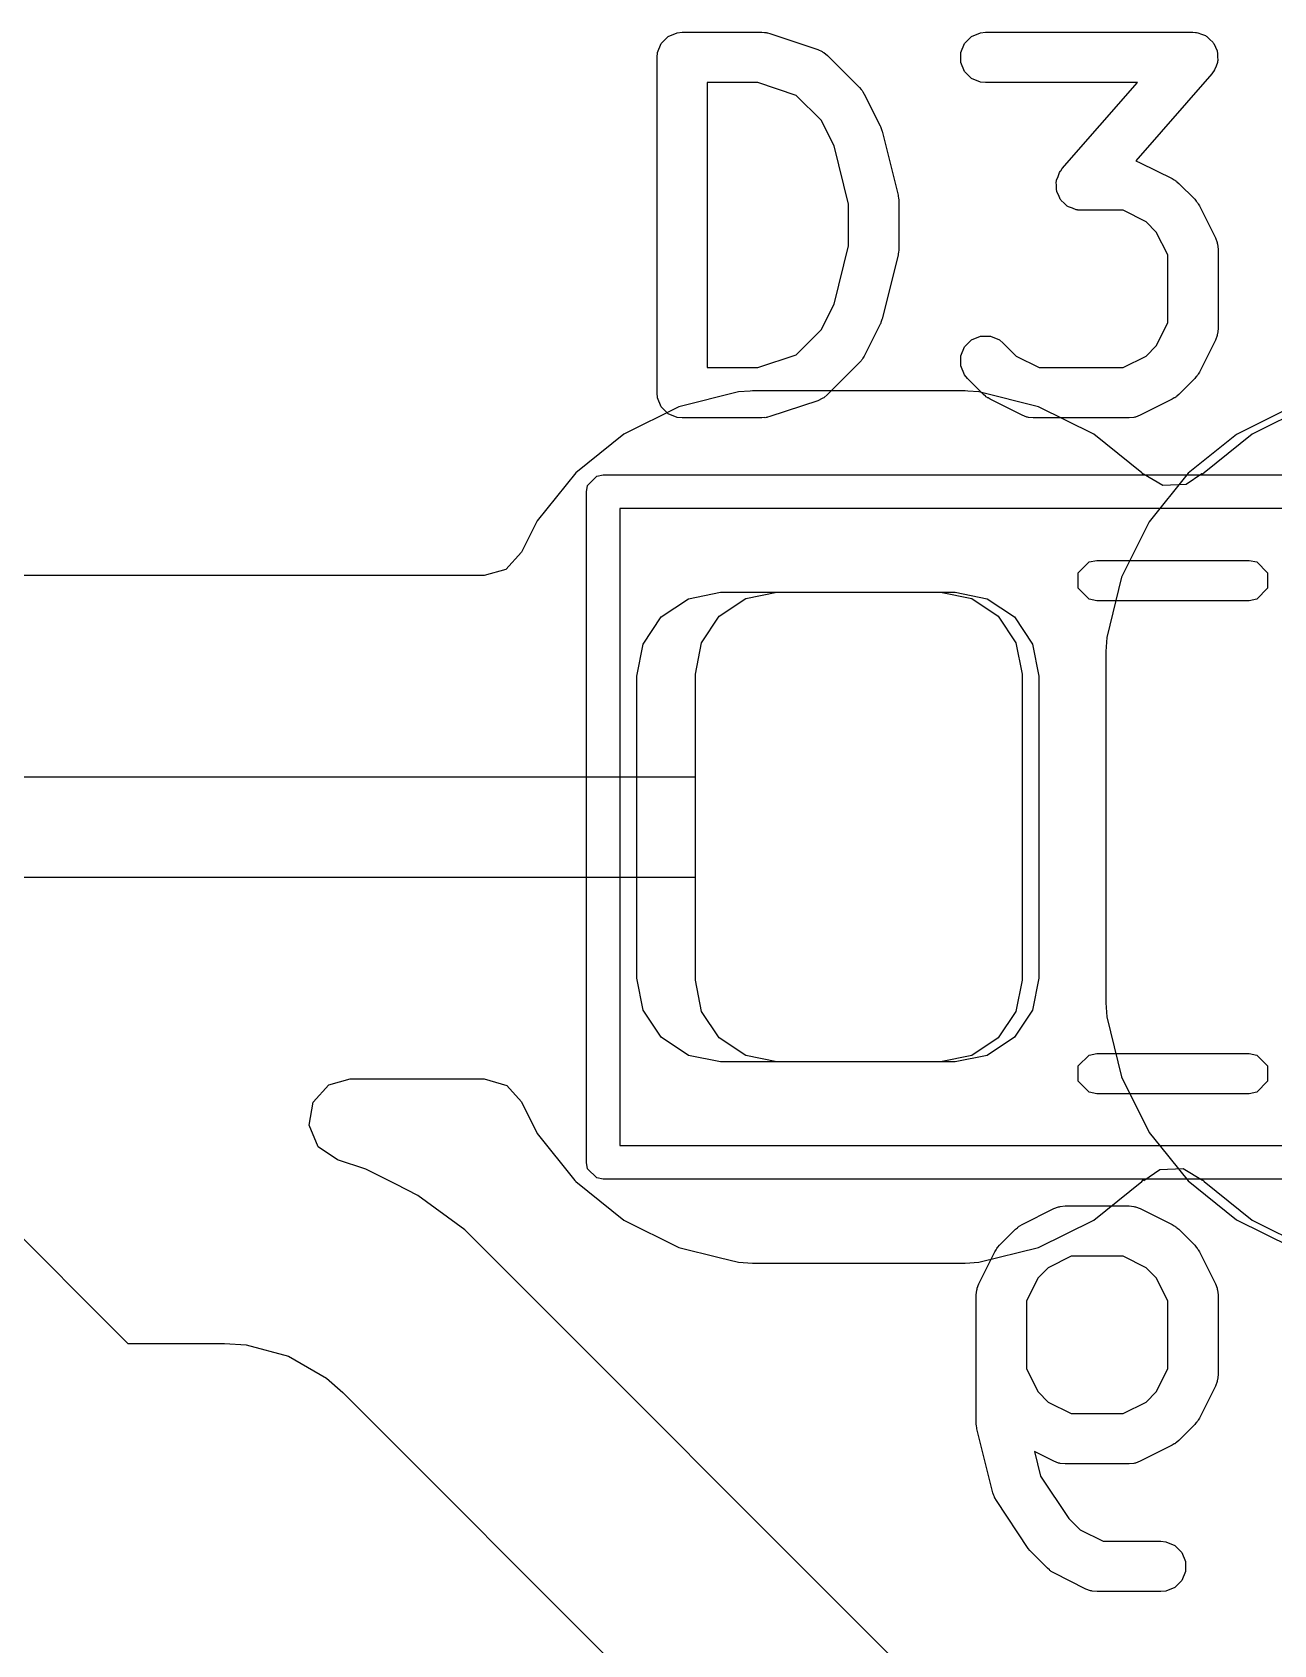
# Model space of a CAD drawing. Header units: inches. Extents: x 1.3 to 5.24, y -7.03 to -1.12.
# Drawn here: x 3.601 to 3.7469, y -2.2728 to -2.0835 of the extents above; entities that cross this region are included whole.
import ezdxf

# ---------------------------------------------------------------- set-up
doc = ezdxf.new("R2010")
doc.units = ezdxf.units.IN
doc.header["$MEASUREMENT"] = 0
for name, color, linetype, true_color in [('B.Cu', 153, 'CONTINUOUS', 0x4d7fc4), ('B.Mask', 4, 'CONTINUOUS', 0x02ffee), ('B.Paste', 132, 'CONTINUOUS', 0x00c2c2), ('B.Silkscreen', 31, 'CONTINUOUS', 0xe8b2a7), ('F.Cu', 13, 'CONTINUOUS', 0xc83434), ('F.Mask', 201, 'CONTINUOUS', 0xd864ff), ('F.Paste', 253, 'CONTINUOUS', 0xb4a09a), ('F.Silkscreen', 41, 'CONTINUOUS', 0xf2eda1)]:
    doc.layers.add(name, color=color, linetype=linetype, true_color=true_color)

msp = doc.modelspace()

# ---------------------------------------------------------------- linework, layer by layer
at = {"layer": 'B.Cu', "linetype": 'CONTINUOUS'}
for p, q in [((3.74901, -2.12744), (3.74249, -2.13068)), ((3.74249, -2.13068), (3.73681, -2.13524)), ((3.73681, -2.13524), (3.73225, -2.14092)), ((3.73225, -2.14092), (3.72901, -2.14744)), ((3.72901, -2.14744), (3.72726, -2.15451)), ((3.72901, -2.14744), (3.72901, -2.14744)), ((3.72726, -2.15451), (3.72715, -2.15614)), ((3.72715, -2.15614), (3.72715, -2.1974)), ((3.72715, -2.1974), (3.72726, -2.19904)), ((3.72726, -2.19904), (3.72901, -2.2061)), ((3.72901, -2.2061), (3.72901, -2.2061)), ((3.72901, -2.2061), (3.73225, -2.21263)), ((3.73225, -2.21263), (3.73225, -2.21263)), ((3.73225, -2.21263), (3.73225, -2.21263)), ((3.73225, -2.21263), (3.73358, -2.21428)), ((3.73358, -2.21428), (3.73681, -2.2183)), ((3.73681, -2.2183), (3.73887, -2.21996)), ((3.73887, -2.21996), (3.74249, -2.22287)), ((3.74249, -2.22287), (3.74901, -2.2261))]:
    msp.add_line(p, q, dxfattribs=at)
at = {"layer": 'B.Mask', "linetype": 'CONTINUOUS'}
for p, q in [((3.67493, -2.1521), (3.67812, -2.14996)), ((3.67812, -2.14996), (3.68189, -2.14921)), ((3.68189, -2.14921), (3.70945, -2.14921)), ((3.70945, -2.14921), (3.71322, -2.14996)), ((3.71322, -2.14996), (3.71641, -2.1521)), ((3.6728, -2.15529), (3.67493, -2.1521)), ((3.71641, -2.1521), (3.71854, -2.15529)), ((3.67205, -2.15906), (3.6728, -2.15529)), ((3.71854, -2.15529), (3.71929, -2.15906)), ((3.67205, -2.19449), (3.67205, -2.15906)), ((3.71929, -2.15906), (3.71929, -2.19449)), ((3.6728, -2.19825), (3.67205, -2.19449)), ((3.71929, -2.19449), (3.71854, -2.19825)), ((3.67493, -2.20145), (3.6728, -2.19825)), ((3.71854, -2.19825), (3.71641, -2.20145)), ((3.67812, -2.20358), (3.67493, -2.20145)), ((3.71641, -2.20145), (3.71322, -2.20358)), ((3.68189, -2.20433), (3.67812, -2.20358)), ((3.70945, -2.20433), (3.68189, -2.20433)), ((3.71322, -2.20358), (3.70945, -2.20433))]:
    msp.add_line(p, q, dxfattribs=at)
at = {"layer": 'B.Paste', "linetype": 'CONTINUOUS'}
for p, q in [((3.67493, -2.1521), (3.67812, -2.14996)), ((3.67812, -2.14996), (3.68189, -2.14921)), ((3.68189, -2.14921), (3.70945, -2.14921)), ((3.70945, -2.14921), (3.71322, -2.14996)), ((3.71322, -2.14996), (3.71641, -2.1521)), ((3.6728, -2.15529), (3.67493, -2.1521)), ((3.71641, -2.1521), (3.71854, -2.15529)), ((3.67205, -2.15906), (3.6728, -2.15529)), ((3.71854, -2.15529), (3.71929, -2.15906)), ((3.67205, -2.19449), (3.67205, -2.15906)), ((3.71929, -2.15906), (3.71929, -2.19449)), ((3.6728, -2.19825), (3.67205, -2.19449)), ((3.71929, -2.19449), (3.71854, -2.19825)), ((3.67493, -2.20145), (3.6728, -2.19825)), ((3.71854, -2.19825), (3.71641, -2.20145)), ((3.67812, -2.20358), (3.67493, -2.20145)), ((3.71641, -2.20145), (3.71322, -2.20358)), ((3.68189, -2.20433), (3.67812, -2.20358)), ((3.70945, -2.20433), (3.68189, -2.20433)), ((3.71322, -2.20358), (3.70945, -2.20433))]:
    msp.add_line(p, q, dxfattribs=at)
at = {"layer": 'B.Silkscreen', "linetype": 'CONTINUOUS'}
for p, q in [((3.72392, -2.14693), (3.7252, -2.14565)), ((3.7252, -2.14565), (3.7261, -2.14547)), ((3.7261, -2.14547), (3.74398, -2.14547)), ((3.74398, -2.14547), (3.74488, -2.14565)), ((3.74488, -2.14565), (3.74616, -2.14693)), ((3.72392, -2.14874), (3.72392, -2.14693)), ((3.74616, -2.14693), (3.74616, -2.14874)), ((3.7252, -2.15002), (3.72392, -2.14874)), ((3.7261, -2.1502), (3.7252, -2.15002)), ((3.74398, -2.1502), (3.7261, -2.1502)), ((3.74488, -2.15002), (3.74398, -2.1502)), ((3.74616, -2.14874), (3.74488, -2.15002)), ((3.72392, -2.2048), (3.7252, -2.20353)), ((3.7252, -2.20353), (3.7261, -2.20335)), ((3.7261, -2.20335), (3.74398, -2.20335)), ((3.74398, -2.20335), (3.74488, -2.20353)), ((3.74488, -2.20353), (3.74616, -2.2048)), ((3.72392, -2.20661), (3.72392, -2.2048)), ((3.74616, -2.2048), (3.74616, -2.20661)), ((3.7252, -2.20789), (3.72392, -2.20661)), ((3.74616, -2.20661), (3.74488, -2.20789)), ((3.7261, -2.20807), (3.7252, -2.20789)), ((3.74398, -2.20807), (3.7261, -2.20807)), ((3.74488, -2.20789), (3.74398, -2.20807)), ((3.71731, -2.22344), (3.72106, -2.22156)), ((3.72106, -2.22156), (3.7216, -2.22136)), ((3.7216, -2.22136), (3.72171, -2.22135)), ((3.72171, -2.22135), (3.72181, -2.22131)), ((3.72181, -2.22131), (3.72238, -2.22125)), ((3.72238, -2.22125), (3.72988, -2.22125)), ((3.72988, -2.22125), (3.73046, -2.22131)), ((3.73046, -2.22131), (3.73056, -2.22135)), ((3.73056, -2.22135), (3.73066, -2.22136)), ((3.73066, -2.22136), (3.7312, -2.22156)), ((3.7312, -2.22156), (3.73495, -2.22344)), ((3.71467, -2.22587), (3.71655, -2.22399)), ((3.71655, -2.22399), (3.71677, -2.22381)), ((3.71677, -2.22381), (3.71682, -2.22375)), ((3.71682, -2.22375), (3.71691, -2.22369)), ((3.71691, -2.22369), (3.71699, -2.22363)), ((3.71699, -2.22363), (3.71707, -2.2236)), ((3.71707, -2.2236), (3.71731, -2.22344)), ((3.73495, -2.22344), (3.7352, -2.2236)), ((3.7352, -2.2236), (3.73527, -2.22363)), ((3.73527, -2.22363), (3.73535, -2.22369)), ((3.73535, -2.22369), (3.73544, -2.22375)), ((3.73544, -2.22375), (3.73549, -2.22381)), ((3.73549, -2.22381), (3.73572, -2.22399)), ((3.73572, -2.22399), (3.7376, -2.22587)), ((3.71431, -2.22631), (3.71437, -2.22623)), ((3.71437, -2.22623), (3.71443, -2.22614)), ((3.71443, -2.22614), (3.71449, -2.22609)), ((3.71449, -2.22609), (3.71467, -2.22587)), ((3.7376, -2.22587), (3.73778, -2.22609)), ((3.73778, -2.22609), (3.73784, -2.22614)), ((3.73784, -2.22614), (3.7379, -2.22623)), ((3.7379, -2.22623), (3.73796, -2.22631)), ((3.71224, -2.23038), (3.71412, -2.22663)), ((3.71412, -2.22663), (3.71428, -2.22639)), ((3.71428, -2.22639), (3.71431, -2.22631)), ((3.72308, -2.22716), (3.72038, -2.22851)), ((3.72919, -2.22716), (3.72308, -2.22716)), ((3.73188, -2.22851), (3.72919, -2.22716)), ((3.73796, -2.22631), (3.73799, -2.22639)), ((3.73799, -2.22639), (3.73815, -2.22663)), ((3.73815, -2.22663), (3.74002, -2.23038)), ((3.71919, -2.2297), (3.71784, -2.2324)), ((3.72038, -2.22851), (3.71919, -2.2297)), ((3.73308, -2.2297), (3.73188, -2.22851)), ((3.73443, -2.2324), (3.73308, -2.2297)), ((3.71193, -2.2317), (3.71199, -2.23113)), ((3.71193, -2.2467), (3.71193, -2.2317)), ((3.71199, -2.23113), (3.71203, -2.23103)), ((3.71203, -2.23103), (3.71204, -2.23092)), ((3.71204, -2.23092), (3.71224, -2.23038)), ((3.74002, -2.23038), (3.74023, -2.23092)), ((3.74023, -2.23092), (3.74024, -2.23103)), ((3.74024, -2.23103), (3.74028, -2.23113)), ((3.74028, -2.23113), (3.74034, -2.2317)), ((3.74034, -2.2317), (3.74034, -2.24108)), ((3.71784, -2.2324), (3.71784, -2.24038)), ((3.73443, -2.24038), (3.73443, -2.2324)), ((3.71784, -2.24038), (3.71919, -2.24308)), ((3.73308, -2.24308), (3.73443, -2.24038)), ((3.74034, -2.24108), (3.74028, -2.24165)), ((3.71919, -2.24308), (3.72038, -2.24428)), ((3.73188, -2.24428), (3.73308, -2.24308)), ((3.74002, -2.2424), (3.73815, -2.24615)), ((3.74023, -2.24186), (3.74002, -2.2424)), ((3.74024, -2.24175), (3.74023, -2.24186)), ((3.74028, -2.24165), (3.74024, -2.24175)), ((3.72038, -2.24428), (3.72308, -2.24562)), ((3.72919, -2.24562), (3.73188, -2.24428)), ((3.71194, -2.2468), (3.71193, -2.2467)), ((3.71194, -2.24685), (3.71194, -2.2468)), ((3.71197, -2.24706), (3.71194, -2.24685)), ((3.71199, -2.24728), (3.71197, -2.24706)), ((3.72308, -2.24562), (3.72919, -2.24562)), ((3.7376, -2.24692), (3.73572, -2.24879)), ((3.73778, -2.24669), (3.7376, -2.24692)), ((3.73784, -2.24664), (3.73778, -2.24669)), ((3.7379, -2.24655), (3.73784, -2.24664)), ((3.73796, -2.24647), (3.7379, -2.24655)), ((3.73799, -2.2464), (3.73796, -2.24647)), ((3.73815, -2.24615), (3.73799, -2.2464)), ((3.71201, -2.24732), (3.71199, -2.24728)), ((3.71202, -2.24742), (3.71201, -2.24732)), ((3.7139, -2.25492), (3.71202, -2.24742)), ((3.73572, -2.24879), (3.73549, -2.24898)), ((3.72106, -2.25122), (3.71877, -2.25007)), ((3.71877, -2.25007), (3.7195, -2.25299)), ((3.73495, -2.24934), (3.7312, -2.25122)), ((3.7352, -2.24919), (3.73495, -2.24934)), ((3.73527, -2.24916), (3.7352, -2.24919)), ((3.73535, -2.24909), (3.73527, -2.24916)), ((3.73544, -2.24904), (3.73535, -2.24909)), ((3.73549, -2.24898), (3.73544, -2.24904)), ((3.7216, -2.25143), (3.72106, -2.25122)), ((3.72171, -2.25143), (3.7216, -2.25143)), ((3.72181, -2.25147), (3.72171, -2.25143)), ((3.72238, -2.25153), (3.72181, -2.25147)), ((3.72988, -2.25153), (3.72238, -2.25153)), ((3.73046, -2.25147), (3.72988, -2.25153)), ((3.73056, -2.25143), (3.73046, -2.25147)), ((3.73066, -2.25143), (3.73056, -2.25143)), ((3.7312, -2.25122), (3.73066, -2.25143)), ((3.7195, -2.25299), (3.7228, -2.25794)), ((3.71402, -2.25526), (3.7139, -2.25492)), ((3.71403, -2.25533), (3.71402, -2.25526)), ((3.71407, -2.25539), (3.71403, -2.25533)), ((3.71409, -2.25546), (3.71407, -2.25539)), ((3.71413, -2.25552), (3.71409, -2.25546)), ((3.7143, -2.25584), (3.71413, -2.25552)), ((3.71805, -2.26146), (3.7143, -2.25584)), ((3.7228, -2.25794), (3.72413, -2.25927)), ((3.72413, -2.25927), (3.72683, -2.26062)), ((3.71805, -2.26147), (3.71805, -2.26146)), ((3.71823, -2.26169), (3.71805, -2.26147)), ((3.71805, -2.26147), (3.71805, -2.26147)), ((3.71842, -2.26191), (3.71823, -2.26169)), ((3.7203, -2.26379), (3.71842, -2.26191)), ((3.71842, -2.26191), (3.71842, -2.26191)), ((3.71842, -2.26191), (3.71842, -2.26191)), ((3.72683, -2.26062), (3.73363, -2.26062)), ((3.73363, -2.26062), (3.73421, -2.26068)), ((3.73421, -2.26068), (3.73527, -2.26112)), ((3.73527, -2.26112), (3.73609, -2.26194)), ((3.73609, -2.26194), (3.73653, -2.263)), ((3.72052, -2.26397), (3.7203, -2.26379)), ((3.72057, -2.26403), (3.72052, -2.26397)), ((3.72066, -2.26409), (3.72057, -2.26403)), ((3.72074, -2.26416), (3.72066, -2.26409)), ((3.73653, -2.263), (3.73653, -2.26415)), ((3.72082, -2.26419), (3.72074, -2.26416)), ((3.72106, -2.26434), (3.72082, -2.26419)), ((3.72481, -2.26622), (3.72106, -2.26434)), ((3.73609, -2.26522), (3.73527, -2.26603)), ((3.73653, -2.26415), (3.73609, -2.26522)), ((3.72535, -2.26642), (3.72481, -2.26622)), ((3.72546, -2.26643), (3.72535, -2.26642)), ((3.72556, -2.26647), (3.72546, -2.26643)), ((3.72613, -2.26653), (3.72556, -2.26647)), ((3.73363, -2.26653), (3.72613, -2.26653)), ((3.73421, -2.26647), (3.73363, -2.26653)), ((3.73527, -2.26603), (3.73421, -2.26647))]:
    msp.add_line(p, q, dxfattribs=at)
at = {"layer": 'F.Cu', "linetype": 'CONTINUOUS'}
for p, q in [((3.68402, -2.12568), (3.677, -2.12743)), ((3.68537, -2.12559), (3.68402, -2.12568)), ((3.68564, -2.12557), (3.68537, -2.12559)), ((3.71062, -2.12557), (3.68564, -2.12557)), ((3.71094, -2.12559), (3.71062, -2.12557)), ((3.71224, -2.12568), (3.71094, -2.12559)), ((3.71926, -2.12743), (3.71224, -2.12568)), ((3.677, -2.12743), (3.67053, -2.13064)), ((3.72573, -2.13064), (3.71926, -2.12743)), ((3.75082, -2.12743), (3.74435, -2.13064)), ((3.67053, -2.13064), (3.66489, -2.13517)), ((3.73137, -2.13517), (3.72573, -2.13064)), ((3.74435, -2.13064), (3.73871, -2.13517)), ((3.66489, -2.13517), (3.66036, -2.1408)), ((3.66489, -2.13517), (3.66489, -2.13517)), ((3.73145, -2.13525), (3.73137, -2.13517)), ((3.73147, -2.13527), (3.73145, -2.13525)), ((3.73148, -2.13528), (3.73147, -2.13527)), ((3.73156, -2.13535), (3.73148, -2.13528)), ((3.73157, -2.13534), (3.73156, -2.13535)), ((3.73384, -2.13667), (3.73157, -2.13534)), ((3.73845, -2.13528), (3.73659, -2.13657)), ((3.73852, -2.13535), (3.73845, -2.13528)), ((3.73871, -2.13517), (3.73852, -2.13535)), ((3.73659, -2.13657), (3.73384, -2.13667)), ((3.66036, -2.1408), (3.65852, -2.14451)), ((3.65852, -2.14451), (3.65666, -2.14653)), ((3.65666, -2.14653), (3.65415, -2.14722)), ((3.65415, -2.14722), (3.59248, -2.14722)), ((3.68175, -2.15202), (3.68486, -2.14994)), ((3.68486, -2.14994), (3.68853, -2.14921)), ((3.68853, -2.14921), (3.70773, -2.14921)), ((3.70773, -2.14921), (3.7114, -2.14994)), ((3.7114, -2.14994), (3.71451, -2.15202)), ((3.67967, -2.15514), (3.68175, -2.15202)), ((3.71451, -2.15202), (3.71659, -2.15514)), ((3.67894, -2.15881), (3.67967, -2.15514)), ((3.71659, -2.15514), (3.71732, -2.15881)), ((3.67894, -2.17087), (3.67894, -2.15881)), ((3.71732, -2.15881), (3.71732, -2.19473)), ((3.57409, -2.17087), (3.67894, -2.17087)), ((3.67894, -2.18268), (3.57409, -2.18268)), ((3.67894, -2.19473), (3.67894, -2.18268)), ((3.56925, -2.19436), (3.61229, -2.2374)), ((3.67967, -2.19841), (3.67894, -2.19473)), ((3.71732, -2.19473), (3.71659, -2.19841)), ((3.68175, -2.20152), (3.67967, -2.19841)), ((3.71659, -2.19841), (3.71451, -2.20152)), ((3.68486, -2.2036), (3.68175, -2.20152)), ((3.71451, -2.20152), (3.7114, -2.2036)), ((3.68853, -2.20433), (3.68486, -2.2036)), ((3.70773, -2.20433), (3.68853, -2.20433)), ((3.7114, -2.2036), (3.70773, -2.20433)), ((3.63403, -2.20905), (3.63589, -2.20702)), ((3.63589, -2.20702), (3.63841, -2.20632)), ((3.63841, -2.20632), (3.65415, -2.20632)), ((3.65415, -2.20632), (3.65679, -2.20709)), ((3.65679, -2.20709), (3.65852, -2.20903)), ((3.63356, -2.21176), (3.63403, -2.20905)), ((3.65852, -2.20903), (3.66036, -2.21274)), ((3.63463, -2.21429), (3.63356, -2.21176)), ((3.66036, -2.21274), (3.6648, -2.21827)), ((3.6369, -2.21584), (3.63463, -2.21429)), ((3.64025, -2.21693), (3.6369, -2.21584)), ((3.64375, -2.21871), (3.64025, -2.21693)), ((3.64025, -2.21693), (3.64025, -2.21693)), ((3.64025, -2.21693), (3.64025, -2.21693)), ((3.6648, -2.21827), (3.66489, -2.21838)), ((3.66489, -2.21838), (3.67053, -2.22291)), ((3.72573, -2.22291), (3.73137, -2.21838)), ((3.73137, -2.21838), (3.73156, -2.21819)), ((3.73137, -2.21838), (3.73137, -2.21838)), ((3.73156, -2.21819), (3.73163, -2.21827)), ((3.73163, -2.21827), (3.73349, -2.21697)), ((3.73349, -2.21697), (3.73624, -2.21687)), ((3.73624, -2.21687), (3.7385, -2.21821)), ((3.7385, -2.21821), (3.73852, -2.21819)), ((3.73852, -2.21819), (3.7386, -2.21826)), ((3.7386, -2.21826), (3.73861, -2.21827)), ((3.73861, -2.21827), (3.73863, -2.2183)), ((3.73863, -2.2183), (3.73871, -2.21838)), ((3.73871, -2.21838), (3.73871, -2.21838)), ((3.73871, -2.21838), (3.74435, -2.22291)), ((3.64633, -2.22003), (3.64375, -2.21871)), ((3.65185, -2.22404), (3.64633, -2.22003)), ((3.73374, -2.30593), (3.65185, -2.22404)), ((3.65185, -2.22404), (3.65185, -2.22404)), ((3.67053, -2.22291), (3.677, -2.22612)), ((3.71926, -2.22612), (3.72573, -2.22291)), ((3.74435, -2.22291), (3.75082, -2.22612)), ((3.677, -2.22612), (3.68173, -2.22729)), ((3.71224, -2.22786), (3.71926, -2.22612)), ((3.68173, -2.22729), (3.68402, -2.22786)), ((3.68402, -2.22786), (3.68402, -2.22786)), ((3.68402, -2.22786), (3.68402, -2.22786)), ((3.68402, -2.22786), (3.68564, -2.22797)), ((3.68564, -2.22797), (3.68564, -2.22797)), ((3.68564, -2.22797), (3.71062, -2.22797)), ((3.71062, -2.22797), (3.71224, -2.22786)), ((3.71062, -2.22797), (3.71062, -2.22797)), ((3.61229, -2.2374), (3.62362, -2.2374)), ((3.62362, -2.2374), (3.62619, -2.23757)), ((3.62619, -2.23757), (3.62619, -2.23757)), ((3.62619, -2.23757), (3.63116, -2.2389)), ((3.63116, -2.2389), (3.63561, -2.24147)), ((3.63561, -2.24147), (3.63561, -2.24147)), ((3.63561, -2.24147), (3.63754, -2.24317)), ((3.63754, -2.24317), (3.72538, -2.331))]:
    msp.add_line(p, q, dxfattribs=at)
at = {"layer": 'F.Mask', "linetype": 'CONTINUOUS'}
for p, q in [((3.68175, -2.15202), (3.68486, -2.14994)), ((3.68486, -2.14994), (3.68853, -2.14921)), ((3.68853, -2.14921), (3.70773, -2.14921)), ((3.70773, -2.14921), (3.7114, -2.14994)), ((3.7114, -2.14994), (3.71451, -2.15202)), ((3.67967, -2.15514), (3.68175, -2.15202)), ((3.71451, -2.15202), (3.71659, -2.15514)), ((3.67894, -2.15881), (3.67967, -2.15514)), ((3.71659, -2.15514), (3.71732, -2.15881)), ((3.67894, -2.19473), (3.67894, -2.15881)), ((3.71732, -2.15881), (3.71732, -2.19473)), ((3.67967, -2.19841), (3.67894, -2.19473)), ((3.71732, -2.19473), (3.71659, -2.19841)), ((3.68175, -2.20152), (3.67967, -2.19841)), ((3.71659, -2.19841), (3.71451, -2.20152)), ((3.68486, -2.2036), (3.68175, -2.20152)), ((3.71451, -2.20152), (3.7114, -2.2036)), ((3.68853, -2.20433), (3.68486, -2.2036)), ((3.70773, -2.20433), (3.68853, -2.20433)), ((3.7114, -2.2036), (3.70773, -2.20433))]:
    msp.add_line(p, q, dxfattribs=at)
at = {"layer": 'F.Paste', "linetype": 'CONTINUOUS'}
for p, q in [((3.68175, -2.15202), (3.68486, -2.14994)), ((3.68486, -2.14994), (3.68853, -2.14921)), ((3.68853, -2.14921), (3.70773, -2.14921)), ((3.70773, -2.14921), (3.7114, -2.14994)), ((3.7114, -2.14994), (3.71451, -2.15202)), ((3.67967, -2.15514), (3.68175, -2.15202)), ((3.71451, -2.15202), (3.71659, -2.15514)), ((3.67894, -2.15881), (3.67967, -2.15514)), ((3.71659, -2.15514), (3.71732, -2.15881)), ((3.67894, -2.19473), (3.67894, -2.15881)), ((3.71732, -2.15881), (3.71732, -2.19473)), ((3.67967, -2.19841), (3.67894, -2.19473)), ((3.71732, -2.19473), (3.71659, -2.19841)), ((3.68175, -2.20152), (3.67967, -2.19841)), ((3.71659, -2.19841), (3.71451, -2.20152)), ((3.68486, -2.2036), (3.68175, -2.20152)), ((3.71451, -2.20152), (3.7114, -2.2036)), ((3.68853, -2.20433), (3.68486, -2.2036)), ((3.70773, -2.20433), (3.68853, -2.20433)), ((3.7114, -2.2036), (3.70773, -2.20433))]:
    msp.add_line(p, q, dxfattribs=at)
at = {"layer": 'F.Silkscreen', "linetype": 'CONTINUOUS'}
for p, q in [((3.67494, -2.08477), (3.67575, -2.08396)), ((3.67575, -2.08396), (3.67681, -2.08351)), ((3.67681, -2.08351), (3.67739, -2.08346)), ((3.67739, -2.08346), (3.68676, -2.08346)), ((3.68676, -2.08346), (3.68706, -2.08349)), ((3.68706, -2.08349), (3.68713, -2.08348)), ((3.68713, -2.08348), (3.68724, -2.0835)), ((3.68724, -2.0835), (3.68734, -2.08351)), ((3.68734, -2.08351), (3.68741, -2.08354)), ((3.68741, -2.08354), (3.6877, -2.08361)), ((3.6877, -2.08361), (3.69332, -2.08548)), ((3.71056, -2.08477), (3.71137, -2.08396)), ((3.71137, -2.08396), (3.71243, -2.08351)), ((3.71243, -2.08351), (3.71301, -2.08346)), ((3.71301, -2.08346), (3.73738, -2.08346)), ((3.73738, -2.08346), (3.73769, -2.08349)), ((3.73769, -2.08349), (3.73776, -2.08348)), ((3.73776, -2.08348), (3.73782, -2.0835)), ((3.73782, -2.0835), (3.73796, -2.08351)), ((3.73796, -2.08351), (3.7384, -2.0837)), ((3.7384, -2.0837), (3.73886, -2.08385)), ((3.73886, -2.08385), (3.73893, -2.08392)), ((3.73893, -2.08392), (3.73902, -2.08396)), ((3.73902, -2.08396), (3.73936, -2.08429)), ((3.67444, -2.08641), (3.67449, -2.08583)), ((3.67449, -2.08583), (3.67494, -2.08477)), ((3.69332, -2.08548), (3.69385, -2.08572)), ((3.69385, -2.08572), (3.69393, -2.08579)), ((3.69393, -2.08579), (3.69403, -2.08583)), ((3.69403, -2.08583), (3.69448, -2.0862)), ((3.71011, -2.08583), (3.71056, -2.08477)), ((3.71011, -2.08699), (3.71011, -2.08583)), ((3.73936, -2.08429), (3.73972, -2.08461)), ((3.73972, -2.08461), (3.73977, -2.0847)), ((3.73977, -2.0847), (3.73984, -2.08477)), ((3.73984, -2.08477), (3.74002, -2.08521)), ((3.74002, -2.08521), (3.74023, -2.08564)), ((3.74023, -2.08564), (3.74024, -2.08574)), ((3.74024, -2.08574), (3.74028, -2.08583)), ((3.74028, -2.08583), (3.74028, -2.08631)), ((3.67444, -2.12578), (3.67444, -2.08641)), ((3.69448, -2.0862), (3.69823, -2.08995)), ((3.71056, -2.08805), (3.71011, -2.08699)), ((3.71137, -2.08887), (3.71056, -2.08805)), ((3.73984, -2.08805), (3.73978, -2.08811)), ((3.73986, -2.088), (3.73984, -2.08805)), ((3.73994, -2.08788), (3.73986, -2.088)), ((3.7401, -2.08743), (3.73994, -2.08788)), ((3.74028, -2.08699), (3.7401, -2.08743)), ((3.74028, -2.08631), (3.74031, -2.08679)), ((3.74031, -2.08679), (3.74028, -2.08689)), ((3.74028, -2.08689), (3.74028, -2.08699)), ((3.68628, -2.08936), (3.68034, -2.08936)), ((3.68034, -2.08936), (3.68034, -2.12283)), ((3.69079, -2.09087), (3.68628, -2.08936)), ((3.69823, -2.08995), (3.69841, -2.09017)), ((3.71243, -2.08931), (3.71137, -2.08887)), ((3.71301, -2.08936), (3.71243, -2.08931)), ((3.73088, -2.08936), (3.71301, -2.08936)), ((3.72204, -2.09946), (3.73088, -2.08936)), ((3.7396, -2.08835), (3.73067, -2.09856)), ((3.73978, -2.08811), (3.7396, -2.08835)), ((3.69371, -2.09378), (3.69079, -2.09087)), ((3.69841, -2.09017), (3.69847, -2.09022)), ((3.69847, -2.09022), (3.69853, -2.09031)), ((3.69853, -2.09031), (3.69859, -2.09039)), ((3.69859, -2.09039), (3.69862, -2.09047)), ((3.69862, -2.09047), (3.69878, -2.09071)), ((3.69878, -2.09071), (3.70065, -2.09446)), ((3.69523, -2.09681), (3.69371, -2.09378)), ((3.70065, -2.09446), (3.70067, -2.09451)), ((3.70067, -2.09451), (3.70068, -2.09452)), ((3.70068, -2.09452), (3.70077, -2.09476)), ((3.70077, -2.09476), (3.70086, -2.095)), ((3.70086, -2.095), (3.70086, -2.09503)), ((3.70086, -2.09503), (3.70088, -2.09507)), ((3.70088, -2.09507), (3.70275, -2.10257)), ((3.69693, -2.10365), (3.69523, -2.09681)), ((3.73067, -2.09856), (3.7312, -2.09877)), ((3.7312, -2.09877), (3.73495, -2.10064)), ((3.72133, -2.10103), (3.72136, -2.10093)), ((3.72136, -2.1015), (3.72133, -2.10103)), ((3.72136, -2.10083), (3.72155, -2.10039)), ((3.72136, -2.10093), (3.72136, -2.10083)), ((3.72155, -2.10039), (3.7217, -2.09993)), ((3.7217, -2.09993), (3.72178, -2.09982)), ((3.72178, -2.09982), (3.7218, -2.09977)), ((3.7218, -2.09977), (3.72186, -2.09971)), ((3.72186, -2.09971), (3.72204, -2.09946)), ((3.73495, -2.10064), (3.7352, -2.1008)), ((3.7352, -2.1008), (3.73527, -2.10083)), ((3.73527, -2.10083), (3.73535, -2.10089)), ((3.73535, -2.10089), (3.73544, -2.10095)), ((3.73544, -2.10095), (3.73549, -2.10101)), ((3.73549, -2.10101), (3.73572, -2.1012)), ((3.73572, -2.1012), (3.7376, -2.10307)), ((3.70275, -2.10257), (3.70277, -2.10267)), ((3.70277, -2.10267), (3.70278, -2.10271)), ((3.70278, -2.10271), (3.7028, -2.10292)), ((3.7028, -2.10292), (3.70284, -2.10314)), ((3.70284, -2.10314), (3.70283, -2.10318)), ((3.70283, -2.10318), (3.70284, -2.10328)), ((3.72136, -2.10198), (3.72136, -2.1015)), ((3.7214, -2.10208), (3.72136, -2.10198)), ((3.72141, -2.10218), (3.7214, -2.10208)), ((3.72162, -2.10261), (3.72141, -2.10218)), ((3.7218, -2.10305), (3.72162, -2.10261)), ((3.72187, -2.10312), (3.7218, -2.10305)), ((3.72192, -2.10321), (3.72187, -2.10312)), ((3.7376, -2.10307), (3.73778, -2.1033)), ((3.69693, -2.10854), (3.69693, -2.10365)), ((3.70284, -2.10328), (3.70284, -2.10891)), ((3.72228, -2.10352), (3.72192, -2.10321)), ((3.72262, -2.10386), (3.72228, -2.10352)), ((3.72271, -2.1039), (3.72262, -2.10386)), ((3.72279, -2.10397), (3.72271, -2.1039)), ((3.72324, -2.10412), (3.72279, -2.10397)), ((3.72368, -2.1043), (3.72324, -2.10412)), ((3.72382, -2.10432), (3.72368, -2.1043)), ((3.72388, -2.10434), (3.72382, -2.10432)), ((3.72395, -2.10433), (3.72388, -2.10434)), ((3.72426, -2.10436), (3.72395, -2.10433)), ((3.72919, -2.10436), (3.72426, -2.10436)), ((3.73188, -2.10571), (3.72919, -2.10436)), ((3.73778, -2.1033), (3.73784, -2.10335)), ((3.73784, -2.10335), (3.7379, -2.10344)), ((3.7379, -2.10344), (3.73796, -2.10352)), ((3.73796, -2.10352), (3.73799, -2.10359)), ((3.73799, -2.10359), (3.73815, -2.10384)), ((3.73815, -2.10384), (3.74002, -2.10759)), ((3.73308, -2.10691), (3.73188, -2.10571)), ((3.73443, -2.1096), (3.73308, -2.10691)), ((3.69523, -2.11538), (3.69693, -2.10854)), ((3.74002, -2.10759), (3.74023, -2.10813)), ((3.74023, -2.10813), (3.74024, -2.10823)), ((3.74024, -2.10823), (3.74028, -2.10833)), ((3.74028, -2.10833), (3.74034, -2.10891)), ((3.70275, -2.10962), (3.70088, -2.11712)), ((3.70277, -2.10952), (3.70275, -2.10962)), ((3.70278, -2.10948), (3.70277, -2.10952)), ((3.7028, -2.10927), (3.70278, -2.10948)), ((3.70284, -2.10905), (3.7028, -2.10927)), ((3.70284, -2.10891), (3.70283, -2.10901)), ((3.70283, -2.10901), (3.70284, -2.10905)), ((3.73443, -2.11758), (3.73443, -2.1096)), ((3.74034, -2.10891), (3.74034, -2.11828)), ((3.69371, -2.11841), (3.69523, -2.11538)), ((3.70065, -2.11773), (3.69878, -2.12148)), ((3.70067, -2.11768), (3.70065, -2.11773)), ((3.70068, -2.11767), (3.70067, -2.11768)), ((3.70077, -2.11743), (3.70068, -2.11767)), ((3.70086, -2.11719), (3.70077, -2.11743)), ((3.70088, -2.11712), (3.70086, -2.11717)), ((3.70086, -2.11717), (3.70086, -2.11719)), ((3.73308, -2.12028), (3.73443, -2.11758)), ((3.74034, -2.11828), (3.74028, -2.11886)), ((3.69079, -2.12132), (3.69371, -2.11841)), ((3.71056, -2.12039), (3.71137, -2.11958)), ((3.71137, -2.11958), (3.71243, -2.11913)), ((3.71243, -2.11913), (3.71359, -2.11913)), ((3.71359, -2.11913), (3.71465, -2.11958)), ((3.71465, -2.11958), (3.7151, -2.11994)), ((3.7151, -2.11994), (3.71663, -2.12148)), ((3.74002, -2.1196), (3.73815, -2.12335)), ((3.74023, -2.11906), (3.74002, -2.1196)), ((3.74024, -2.11896), (3.74023, -2.11906)), ((3.74028, -2.11886), (3.74024, -2.11896)), ((3.68628, -2.12283), (3.69079, -2.12132)), ((3.69841, -2.12202), (3.69823, -2.12224)), ((3.69847, -2.12197), (3.69841, -2.12202)), ((3.69853, -2.12188), (3.69847, -2.12197)), ((3.69859, -2.1218), (3.69853, -2.12188)), ((3.69862, -2.12172), (3.69859, -2.1218)), ((3.69878, -2.12148), (3.69862, -2.12172)), ((3.71011, -2.12145), (3.71056, -2.12039)), ((3.71011, -2.12261), (3.71011, -2.12145)), ((3.71663, -2.12148), (3.71933, -2.12283)), ((3.72919, -2.12283), (3.73188, -2.12148)), ((3.73188, -2.12148), (3.73308, -2.12028)), ((3.68034, -2.12283), (3.68628, -2.12283)), ((3.69823, -2.12224), (3.69448, -2.12599)), ((3.71056, -2.12367), (3.71011, -2.12261)), ((3.71092, -2.12412), (3.71056, -2.12367)), ((3.71933, -2.12283), (3.72919, -2.12283)), ((3.73778, -2.12389), (3.7376, -2.12412)), ((3.73784, -2.12384), (3.73778, -2.12389)), ((3.7379, -2.12375), (3.73784, -2.12384)), ((3.73796, -2.12367), (3.7379, -2.12375)), ((3.73799, -2.1236), (3.73796, -2.12367)), ((3.73815, -2.12335), (3.73799, -2.1236)), ((3.67449, -2.12636), (3.67444, -2.12578)), ((3.7128, -2.12599), (3.71092, -2.12412)), ((3.7376, -2.12412), (3.73572, -2.12599)), ((3.67494, -2.12742), (3.67449, -2.12636)), ((3.67575, -2.12824), (3.67494, -2.12742)), ((3.69332, -2.12671), (3.6877, -2.12858)), ((3.69385, -2.12647), (3.69332, -2.12671)), ((3.69393, -2.1264), (3.69385, -2.12647)), ((3.69403, -2.12636), (3.69393, -2.1264)), ((3.69448, -2.12599), (3.69403, -2.12636)), ((3.71302, -2.12618), (3.7128, -2.12599)), ((3.71308, -2.12624), (3.71302, -2.12618)), ((3.71316, -2.12629), (3.71308, -2.12624)), ((3.71325, -2.12636), (3.71316, -2.12629)), ((3.71332, -2.12639), (3.71325, -2.12636)), ((3.71357, -2.12655), (3.71332, -2.12639)), ((3.71731, -2.12842), (3.71357, -2.12655)), ((3.73495, -2.12655), (3.7312, -2.12842)), ((3.7352, -2.12639), (3.73495, -2.12655)), ((3.73527, -2.12636), (3.7352, -2.12639)), ((3.73535, -2.12629), (3.73527, -2.12636)), ((3.73544, -2.12624), (3.73535, -2.12629)), ((3.73549, -2.12618), (3.73544, -2.12624)), ((3.73572, -2.12599), (3.73549, -2.12618)), ((3.67681, -2.12868), (3.67575, -2.12824)), ((3.67739, -2.12873), (3.67681, -2.12868)), ((3.68676, -2.12873), (3.67739, -2.12873)), ((3.68706, -2.1287), (3.68676, -2.12873)), ((3.68713, -2.12871), (3.68706, -2.1287)), ((3.68724, -2.12869), (3.68713, -2.12871)), ((3.68734, -2.12868), (3.68724, -2.12869)), ((3.68741, -2.12865), (3.68734, -2.12868)), ((3.6877, -2.12858), (3.68741, -2.12865)), ((3.71786, -2.12863), (3.71731, -2.12842)), ((3.71796, -2.12864), (3.71786, -2.12863)), ((3.71806, -2.12868), (3.71796, -2.12864)), ((3.71864, -2.12873), (3.71806, -2.12868)), ((3.72988, -2.12873), (3.71864, -2.12873)), ((3.73046, -2.12868), (3.72988, -2.12873)), ((3.73056, -2.12864), (3.73046, -2.12868)), ((3.73066, -2.12863), (3.73056, -2.12864)), ((3.7312, -2.12842), (3.73066, -2.12863)), ((3.66614, -2.1374), (3.66629, -2.13665)), ((3.66629, -2.13665), (3.66736, -2.13558)), ((3.66736, -2.13558), (3.66811, -2.13543)), ((3.66811, -2.13543), (3.80197, -2.13543)), ((3.66614, -2.21614), (3.66614, -2.1374)), ((3.77638, -2.13937), (3.67008, -2.13937)), ((3.67008, -2.13937), (3.67008, -2.21417)), ((3.67008, -2.21417), (3.77638, -2.21417)), ((3.66629, -2.2169), (3.66614, -2.21614)), ((3.66736, -2.21796), (3.66629, -2.2169)), ((3.66811, -2.21811), (3.66736, -2.21796)), ((3.80197, -2.21811), (3.66811, -2.21811))]:
    msp.add_line(p, q, dxfattribs=at)

doc.saveas('drawing.dxf')
